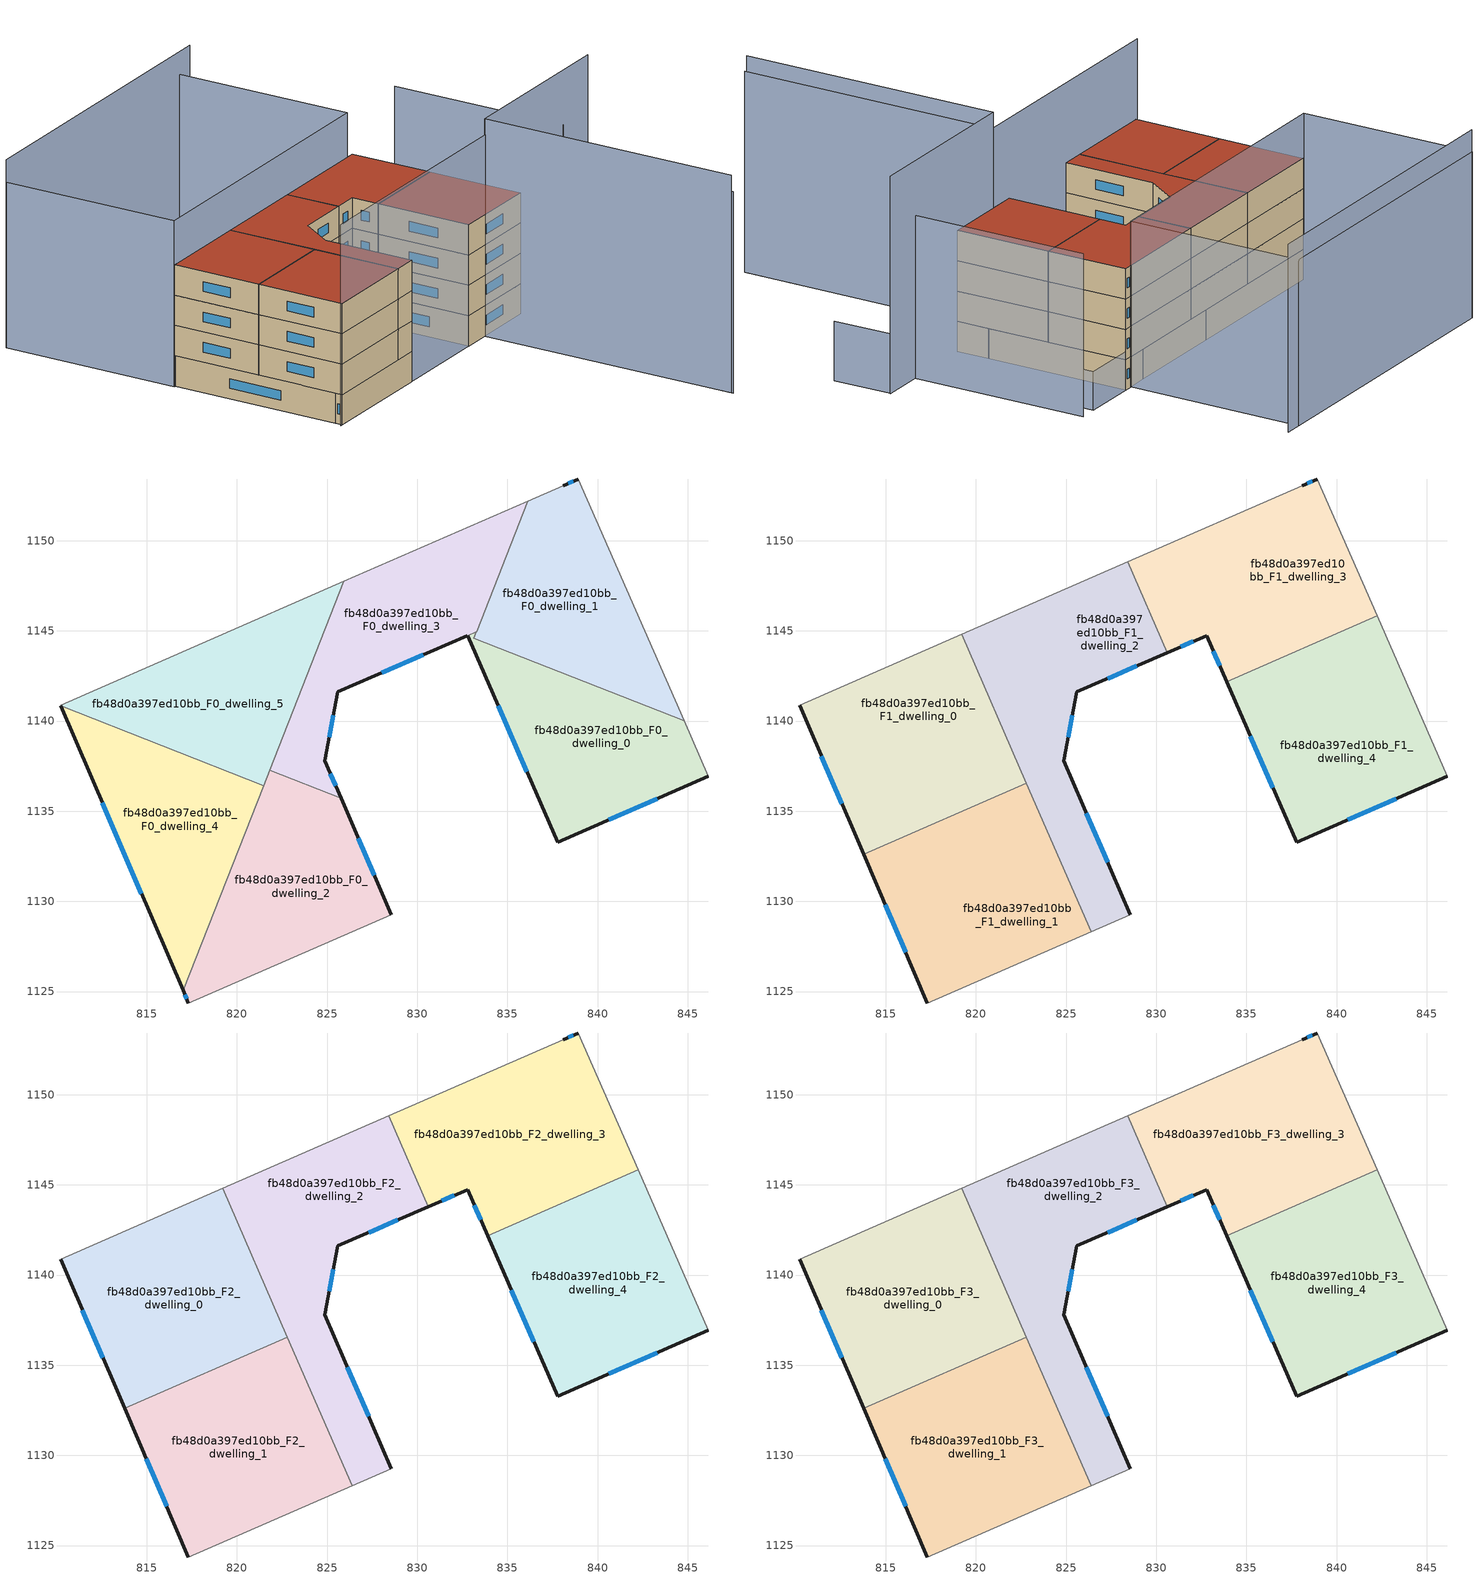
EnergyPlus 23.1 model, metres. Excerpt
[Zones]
fb48d0a397ed10bb_F0_dwelling_0
 floor ground (EU_floor_Construction): 844.8,1140.02 846.15,1136.93 837.78,1133.29 832.79,1144.74 833.28,1144.95 833.14,1144.6 z0
 wall outside (EU_wall_Construction): 832.79,1144.74 837.78,1133.29 846.15,1136.93 z0:3
 wall to fb48d0a397ed10bb_F0_dwelling_3 (EU_wall_Construction): 833.28,1144.95 832.79,1144.74 z0:3
 wall to fb48d0a397ed10bb_F0_dwelling_1 (EU_wall_Construction): 844.8,1140.02 833.14,1144.6 833.28,1144.95 z0:3
 wall adiabatic (EU_wall_Construction): 846.15,1136.93 844.8,1140.02 z0:3
 window (EU_Window_Construction): 840.63,1134.53 843.3,1135.69 / 834.49,1140.84 836.08,1137.18 z1.02:1.98
fb48d0a397ed10bb_F0_dwelling_1
 floor ground (EU_floor_Construction): 838.93,1153.42 844.8,1140.02 833.14,1144.6 836.13,1152.2 838.09,1153.06 z0
 wall outside (EU_wall_Construction): 838.93,1153.42 838.09,1153.06 z0:3
 wall adiabatic (EU_wall_Construction): 838.09,1153.06 836.13,1152.2 / 844.8,1140.02 838.93,1153.42 z0:3
 wall to fb48d0a397ed10bb_F0_dwelling_3 (EU_wall_Construction): 836.13,1152.2 833.28,1144.96 z0:3
 window (EU_Window_Construction): 838.65,1153.3 838.38,1153.18 z1.02:1.98
fb48d0a397ed10bb_F0_dwelling_2
 floor ground (EU_floor_Construction): 825.77,1135.71 828.54,1129.26 817.31,1124.36 817.01,1125.06 821.81,1137.26 z0
 wall outside (EU_wall_Construction): 828.54,1129.26 825.77,1135.71 / 817.01,1125.06 817.31,1124.36 z0:3
 wall to fb48d0a397ed10bb_F0_dwelling_3 (EU_wall_Construction): 825.77,1135.71 821.81,1137.26 z0:3
 wall adiabatic (EU_wall_Construction): 817.31,1124.36 828.54,1129.26 z0:3
 wall to fb48d0a397ed10bb_F0_dwelling_4 (EU_wall_Construction): 821.48,1136.42 817.01,1125.06 z0:3
 wall to fb48d0a397ed10bb_F0_dwelling_5 (EU_wall_Construction): 821.81,1137.26 821.48,1136.42 z0:3
 window (EU_Window_Construction): 827.6,1131.45 826.71,1133.51 / 817.11,1124.82 817.21,1124.6 z1.02:1.98
fb48d0a397ed10bb_F0_dwelling_3
 floor ground (EU_floor_Construction): 836.13,1152.2 833.28,1144.96 825.59,1141.61 824.88,1137.79 825.77,1135.71 821.81,1137.26 825.92,1147.74 z0
 wall outside (EU_wall_Construction): 825.77,1135.71 824.88,1137.79 825.59,1141.61 832.78,1144.74 z0:3
 wall adiabatic (EU_wall_Construction): 836.13,1152.2 825.92,1147.74 z0:3
 wall to fb48d0a397ed10bb_F0_dwelling_5 (EU_wall_Construction): 825.92,1147.74 821.81,1137.26 z0:3
 window (EU_Window_Construction): 825.47,1136.41 825.18,1137.08 / 828.04,1142.68 830.33,1143.67 / 825.12,1139.09 825.35,1140.31 z1.02:1.98
fb48d0a397ed10bb_F0_dwelling_4
 floor ground (EU_floor_Construction): 821.48,1136.42 817.01,1125.06 810.23,1140.84 z0
 wall outside (EU_wall_Construction): 810.23,1140.84 817.01,1125.06 z0:3
 wall to fb48d0a397ed10bb_F0_dwelling_5 (EU_wall_Construction): 821.48,1136.42 810.23,1140.84 z0:3
 window (EU_Window_Construction): 812.54,1135.47 814.7,1130.43 z1.02:1.98
fb48d0a397ed10bb_F0_dwelling_5
 floor ground (EU_floor_Construction): 825.92,1147.74 821.48,1136.42 810.23,1140.84 810.21,1140.88 z0
 wall adiabatic (EU_wall_Construction): 825.92,1147.74 810.21,1140.88 810.23,1140.84 z0:3
fb48d0a397ed10bb_F1_dwelling_0
 floor to fb48d0a397ed10bb_F0_dwelling_5 (EU_floor_Construction): 819.2,1144.8 822.13,1138.08 821.48,1136.42 810.23,1140.84 810.21,1140.88 z3
 floor to fb48d0a397ed10bb_F0_dwelling_4 (EU_floor_Construction): 821.48,1136.42 821.26,1135.87 813.77,1132.6 810.23,1140.84 z3
 floor to fb48d0a397ed10bb_F0_dwelling_3 (EU_floor_Construction): 822.13,1138.08 822.62,1136.94 821.81,1137.26 z3
 floor to fb48d0a397ed10bb_F0_dwelling_2 (EU_floor_Construction): 822.62,1136.94 822.8,1136.54 821.26,1135.87 821.81,1137.26 z3
 wall outside (EU_wall_Construction): 810.21,1140.88 813.77,1132.6 z3:6
 wall to fb48d0a397ed10bb_F1_dwelling_1 (EU_wall_Construction): 813.77,1132.6 822.8,1136.54 z3:6
 wall adiabatic (EU_wall_Construction): 819.2,1144.8 810.21,1140.88 z3:6
 wall to fb48d0a397ed10bb_F1_dwelling_2 (EU_wall_Construction): 822.8,1136.54 819.2,1144.8 z3:6
 window (EU_Window_Construction): 811.42,1138.06 812.56,1135.42 z4.02:4.98
fb48d0a397ed10bb_F1_dwelling_1
 floor to fb48d0a397ed10bb_F0_dwelling_2 (EU_floor_Construction): 822.8,1136.54 826.38,1128.32 817.31,1124.36 817.01,1125.06 821.26,1135.87 z3
 floor to fb48d0a397ed10bb_F0_dwelling_4 (EU_floor_Construction): 821.26,1135.87 817.01,1125.06 813.77,1132.6 z3
 wall outside (EU_wall_Construction): 813.77,1132.6 817.31,1124.36 z3:6
 wall adiabatic (EU_wall_Construction): 817.31,1124.36 826.38,1128.32 z3:6
 wall to fb48d0a397ed10bb_F1_dwelling_2 (EU_wall_Construction): 826.38,1128.32 822.8,1136.54 z3:6
 window (EU_Window_Construction): 814.97,1129.8 816.1,1127.17 z4.02:4.98
fb48d0a397ed10bb_F1_dwelling_2
 floor to fb48d0a397ed10bb_F0_dwelling_3 (EU_floor_Construction): 828.42,1148.83 830.61,1143.8 825.59,1141.61 824.88,1137.79 825.77,1135.71 822.62,1136.94 822.13,1138.08 825.92,1147.74 z3
 floor to fb48d0a397ed10bb_F0_dwelling_5 (EU_floor_Construction): 825.92,1147.74 822.13,1138.08 819.2,1144.8 z3
 floor to fb48d0a397ed10bb_F0_dwelling_2 (EU_floor_Construction): 825.77,1135.71 828.54,1129.26 826.38,1128.32 822.62,1136.94 z3
 wall outside (EU_wall_Construction): 828.54,1129.26 824.88,1137.79 825.59,1141.61 830.61,1143.8 z3:6
 wall adiabatic (EU_wall_Construction): 828.42,1148.83 819.2,1144.8 / 826.38,1128.32 828.54,1129.26 z3:6
 wall to fb48d0a397ed10bb_F1_dwelling_3 (EU_wall_Construction): 830.61,1143.8 828.42,1148.83 z3:6
 window (EU_Window_Construction): 827.3,1142.36 828.91,1143.05 / 825.12,1139.09 825.35,1140.31 / 827.3,1132.16 826.12,1134.88 z4.02:4.98
fb48d0a397ed10bb_F1_dwelling_3
 floor to fb48d0a397ed10bb_F0_dwelling_1 (EU_floor_Construction): 838.93,1153.42 842.26,1145.83 836.45,1143.3 833.14,1144.6 836.13,1152.2 838.09,1153.06 z3
 floor to fb48d0a397ed10bb_F0_dwelling_0 (EU_floor_Construction): 836.45,1143.3 833.9,1142.19 832.79,1144.74 833.28,1144.95 833.14,1144.6 z3
 floor to fb48d0a397ed10bb_F0_dwelling_3 (EU_floor_Construction): 836.13,1152.2 833.28,1144.95 830.61,1143.8 828.42,1148.83 z3
 wall outside (EU_wall_Construction): 838.93,1153.42 838.09,1153.06 / 830.61,1143.8 832.79,1144.74 833.9,1142.18 z3:6
 wall adiabatic (EU_wall_Construction): 838.09,1153.06 828.42,1148.83 / 842.26,1145.83 838.93,1153.42 z3:6
 wall to fb48d0a397ed10bb_F1_dwelling_4 (EU_wall_Construction): 833.9,1142.18 842.26,1145.83 z3:6
 window (EU_Window_Construction): 838.65,1153.3 838.38,1153.18 / 833.16,1143.87 833.52,1143.05 / 831.35,1144.12 832.05,1144.42 z4.02:4.98
fb48d0a397ed10bb_F1_dwelling_4
 floor to fb48d0a397ed10bb_F0_dwelling_0 (EU_floor_Construction): 844.8,1140.02 846.15,1136.93 837.78,1133.29 833.9,1142.19 836.45,1143.3 z3
 floor to fb48d0a397ed10bb_F0_dwelling_1 (EU_floor_Construction): 842.26,1145.83 844.8,1140.02 836.45,1143.3 z3
 wall outside (EU_wall_Construction): 833.9,1142.18 837.78,1133.29 846.15,1136.93 z3:6
 wall adiabatic (EU_wall_Construction): 846.15,1136.93 842.26,1145.83 z3:6
 window (EU_Window_Construction): 840.63,1134.53 843.3,1135.69 / 835.22,1139.16 836.46,1136.31 z4.02:4.98
fb48d0a397ed10bb_F2_dwelling_0
 floor to fb48d0a397ed10bb_F1_dwelling_0 (EU_floor_Construction): 819.2,1144.8 822.8,1136.54 813.77,1132.6 810.21,1140.88 z6
 wall outside (EU_wall_Construction): 810.21,1140.88 813.77,1132.6 z6:9
 wall to fb48d0a397ed10bb_F2_dwelling_1 (EU_wall_Construction): 813.77,1132.6 822.8,1136.54 z6:9
 wall adiabatic (EU_wall_Construction): 819.2,1144.8 810.21,1140.88 z6:9
 wall to fb48d0a397ed10bb_F2_dwelling_2 (EU_wall_Construction): 822.8,1136.54 819.2,1144.8 z6:9
 window (EU_Window_Construction): 811.42,1138.06 812.56,1135.42 z7.02:7.98
fb48d0a397ed10bb_F2_dwelling_1
 floor to fb48d0a397ed10bb_F1_dwelling_1 (EU_floor_Construction): 822.8,1136.54 826.38,1128.32 817.31,1124.36 813.77,1132.6 z6
 wall outside (EU_wall_Construction): 813.77,1132.6 817.31,1124.36 z6:9
 wall adiabatic (EU_wall_Construction): 817.31,1124.36 826.38,1128.32 z6:9
 wall to fb48d0a397ed10bb_F2_dwelling_2 (EU_wall_Construction): 826.38,1128.32 822.8,1136.54 z6:9
 window (EU_Window_Construction): 814.97,1129.8 816.1,1127.17 z7.02:7.98
fb48d0a397ed10bb_F2_dwelling_2
 floor to fb48d0a397ed10bb_F1_dwelling_2 (EU_floor_Construction): 828.42,1148.83 830.61,1143.8 825.59,1141.61 824.88,1137.79 828.54,1129.26 826.38,1128.32 819.2,1144.8 z6
 wall outside (EU_wall_Construction): 828.54,1129.26 824.88,1137.79 825.59,1141.61 830.61,1143.8 z6:9
 wall adiabatic (EU_wall_Construction): 828.42,1148.83 819.2,1144.8 / 826.38,1128.32 828.54,1129.26 z6:9
 wall to fb48d0a397ed10bb_F2_dwelling_3 (EU_wall_Construction): 830.61,1143.8 828.42,1148.83 z6:9
 window (EU_Window_Construction): 827.3,1142.36 828.91,1143.05 / 825.12,1139.09 825.35,1140.31 / 827.3,1132.16 826.12,1134.88 z7.02:7.98
fb48d0a397ed10bb_F2_dwelling_3
 floor to fb48d0a397ed10bb_F1_dwelling_3 (EU_floor_Construction): 838.93,1153.42 842.26,1145.83 833.9,1142.18 832.79,1144.74 830.61,1143.8 828.42,1148.83 838.09,1153.06 z6
 wall outside (EU_wall_Construction): 838.93,1153.42 838.09,1153.06 / 830.61,1143.8 832.79,1144.74 833.9,1142.18 z6:9
 wall adiabatic (EU_wall_Construction): 838.09,1153.06 828.42,1148.83 / 842.26,1145.83 838.93,1153.42 z6:9
 wall to fb48d0a397ed10bb_F2_dwelling_4 (EU_wall_Construction): 833.9,1142.18 842.26,1145.83 z6:9
 window (EU_Window_Construction): 838.65,1153.3 838.38,1153.18 / 833.16,1143.87 833.52,1143.05 / 831.35,1144.12 832.05,1144.42 z7.02:7.98
fb48d0a397ed10bb_F2_dwelling_4
 floor to fb48d0a397ed10bb_F1_dwelling_4 (EU_floor_Construction): 842.26,1145.83 846.15,1136.93 837.78,1133.29 833.9,1142.18 z6
 wall outside (EU_wall_Construction): 833.9,1142.18 837.78,1133.29 846.15,1136.93 z6:9
 wall adiabatic (EU_wall_Construction): 846.15,1136.93 842.26,1145.83 z6:9
 window (EU_Window_Construction): 840.63,1134.53 843.3,1135.69 / 835.22,1139.16 836.46,1136.31 z7.02:7.98
fb48d0a397ed10bb_F3_dwelling_0
 floor to fb48d0a397ed10bb_F2_dwelling_0 (EU_floor_Construction): 819.2,1144.8 822.8,1136.54 813.77,1132.6 810.21,1140.88 z9
 wall outside (EU_wall_Construction): 810.21,1140.88 813.77,1132.6 z9:12
 wall to fb48d0a397ed10bb_F3_dwelling_1 (EU_wall_Construction): 813.77,1132.6 822.8,1136.54 z9:12
 wall adiabatic (EU_wall_Construction): 819.2,1144.8 810.21,1140.88 z9:12
 wall to fb48d0a397ed10bb_F3_dwelling_2 (EU_wall_Construction): 822.8,1136.54 819.2,1144.8 z9:12
 window (EU_Window_Construction): 811.42,1138.06 812.56,1135.42 z10.02:10.98
 roof outside (EU_roof_Construction): 822.8,1136.54 819.2,1144.8 810.21,1140.88 813.77,1132.6 z12
fb48d0a397ed10bb_F3_dwelling_1
 floor to fb48d0a397ed10bb_F2_dwelling_1 (EU_floor_Construction): 822.8,1136.54 826.38,1128.32 817.31,1124.36 813.77,1132.6 z9
 wall outside (EU_wall_Construction): 813.77,1132.6 817.31,1124.36 z9:12
 wall adiabatic (EU_wall_Construction): 817.31,1124.36 826.38,1128.32 z9:12
 wall to fb48d0a397ed10bb_F3_dwelling_2 (EU_wall_Construction): 826.38,1128.32 822.8,1136.54 z9:12
 window (EU_Window_Construction): 814.97,1129.8 816.1,1127.17 z10.02:10.98
 roof outside (EU_roof_Construction): 826.38,1128.32 822.8,1136.54 813.77,1132.6 817.31,1124.36 z12
fb48d0a397ed10bb_F3_dwelling_2
 floor to fb48d0a397ed10bb_F2_dwelling_2 (EU_floor_Construction): 828.42,1148.83 830.61,1143.8 825.59,1141.61 824.88,1137.79 828.54,1129.26 826.38,1128.32 819.2,1144.8 z9
 wall outside (EU_wall_Construction): 828.54,1129.26 824.88,1137.79 825.59,1141.61 830.61,1143.8 z9:12
 wall adiabatic (EU_wall_Construction): 828.42,1148.83 819.2,1144.8 / 826.38,1128.32 828.54,1129.26 z9:12
 wall to fb48d0a397ed10bb_F3_dwelling_3 (EU_wall_Construction): 830.61,1143.8 828.42,1148.83 z9:12
 window (EU_Window_Construction): 827.3,1142.36 828.91,1143.05 / 825.12,1139.09 825.35,1140.31 / 827.3,1132.16 826.12,1134.88 z10.02:10.98
 roof outside (EU_roof_Construction): 828.54,1129.26 824.88,1137.79 825.59,1141.61 830.61,1143.8 828.42,1148.83 819.2,1144.8 826.38,1128.32 z12
fb48d0a397ed10bb_F3_dwelling_3
 floor to fb48d0a397ed10bb_F2_dwelling_3 (EU_floor_Construction): 838.93,1153.42 842.26,1145.83 833.9,1142.18 832.79,1144.74 830.61,1143.8 828.42,1148.83 838.09,1153.06 z9
 wall outside (EU_wall_Construction): 838.93,1153.42 838.09,1153.06 / 830.61,1143.8 832.79,1144.74 833.9,1142.18 z9:12
 wall adiabatic (EU_wall_Construction): 838.09,1153.06 828.42,1148.83 / 842.26,1145.83 838.93,1153.42 z9:12
 wall to fb48d0a397ed10bb_F3_dwelling_4 (EU_wall_Construction): 833.9,1142.18 842.26,1145.83 z9:12
 window (EU_Window_Construction): 838.65,1153.3 838.38,1153.18 / 833.16,1143.87 833.52,1143.05 / 831.35,1144.12 832.05,1144.42 z10.02:10.98
 roof outside (EU_roof_Construction): 842.26,1145.83 838.93,1153.42 838.09,1153.06 828.42,1148.83 830.61,1143.8 832.79,1144.74 833.9,1142.18 z12
fb48d0a397ed10bb_F3_dwelling_4
 floor to fb48d0a397ed10bb_F2_dwelling_4 (EU_floor_Construction): 842.26,1145.83 846.15,1136.93 837.78,1133.29 833.9,1142.18 z9
 wall outside (EU_wall_Construction): 833.9,1142.18 837.78,1133.29 846.15,1136.93 z9:12
 wall adiabatic (EU_wall_Construction): 846.15,1136.93 842.26,1145.83 z9:12
 window (EU_Window_Construction): 840.63,1134.53 843.3,1135.69 / 835.22,1139.16 836.46,1136.31 z10.02:10.98
 roof outside (EU_roof_Construction): 846.15,1136.93 842.26,1145.83 833.9,1142.18 837.78,1133.29 z12
shading: 817.11,1124.29 840.43,1134.42 / 840.43,1134.42 851.01,1110.05 z0:19.9; 850.91,1110.21 840.37,1134.43 / 840.37,1134.43 857.02,1141.67 z0:21.5; 859.41,1136.16 856.99,1141.66 z0:5.9; 846.15,1136.93 838.93,1153.42 / 838.93,1153.42 844.13,1155.7 / 844.13,1155.7 851.35,1139.2 / 851.35,1139.2 846.15,1136.93 z0:3.8; 853.02,1139.9 845.79,1156.42 z0:16.1; 838.1,1153.05 810.07,1140.82 / 810.07,1140.82 802.87,1157.32 / 802.87,1157.32 830.89,1169.55 / 830.89,1169.55 838.1,1153.05 z0:16.4; 832.61,1170.3 802.93,1157.35 z0:18.6
[Building]
EU S2 Campaign: North Axis=0; Terrain=City; Solar Distribution=FullExterior
[Site:Location]
Vienna: Latitude=48; Longitude=16.5; Time Zone=1; Elevation=183
[SizingPeriod:WeatherFileDays]
AnnualSizingPeriod: Begin Month=1; Begin Day of Month=1; End Month=12; End Day of Month=31; Day of Week for Start Day=Monday; Use Weather File Daylight Saving Period=No; Use Weather File Rain and Snow Indicators=No
[MATERIAL]
EU_InternalMass_Material: Roughness=MediumRough; Thickness=0.1; Conductivity=1; Density=1800; Specific Heat=900; Thermal Absorptance=0.9; Solar Absorptance=0.7; Visible Absorptance=0.7
[MATERIAL:NOMASS] Roughness=MediumRough; Thermal Absorptance=0.9; Solar Absorptance=0.7; Visible Absorptance=0.7
Name | Thermal Resistance
EU_wall_NoMass | 0.942466
EU_roof_NoMass | 0.551687
EU_floor_NoMass | 0.66527
[WINDOWMATERIAL:SIMPLEGLAZINGSYSTEM]
EU_Window_SimpleGlazing: UFactor=2.03367; Solar Heat Gain Coefficient=0.65; Visible Transmittance=0.65
[CONSTRUCTION]
EU_wall_Construction: EU_wall_NoMass
EU_roof_Construction: EU_roof_NoMass
EU_floor_Construction: EU_floor_NoMass
EU_Window_Construction: EU_Window_SimpleGlazing
EU_InternalMass_Construction: EU_InternalMass_Material
[ZONE] Type=1; Multiplier=1; Ceiling Height=autocalculate; Floor Area=autocalculate; Part of Total Floor Area=Yes
Name | Volume
fb48d0a397ed10bb_F0_dwelling_0 | 217.3125
fb48d0a397ed10bb_F1_dwelling_0; fb48d0a397ed10bb_F2_dwelling_0; fb48d0a397ed10bb_F3_dwelling_0 | 265.671
fb48d0a397ed10bb_F0_dwelling_1 | 220.619
fb48d0a397ed10bb_F1_dwelling_1; fb48d0a397ed10bb_F2_dwelling_1; fb48d0a397ed10bb_F3_dwelling_1 | 265.657
fb48d0a397ed10bb_F0_dwelling_2 | 226.714
fb48d0a397ed10bb_F1_dwelling_2; fb48d0a397ed10bb_F2_dwelling_2; fb48d0a397ed10bb_F3_dwelling_2 | 265.673
fb48d0a397ed10bb_F0_dwelling_3 | 220.891
fb48d0a397ed10bb_F1_dwelling_3; fb48d0a397ed10bb_F2_dwelling_3; fb48d0a397ed10bb_F3_dwelling_3 | 265.666
fb48d0a397ed10bb_F0_dwelling_4 | 221.405
fb48d0a397ed10bb_F1_dwelling_4; fb48d0a397ed10bb_F2_dwelling_4; fb48d0a397ed10bb_F3_dwelling_4 | 265.685
fb48d0a397ed10bb_F0_dwelling_5 | 221.38
[INTERNALMASS] Construction=EU_InternalMass_Construction
Name | Zone or ZoneList | Surface Area
fb48d0a397ed10bb_F0_dwelling_0_EU_InternalMass | fb48d0a397ed10bb_F0_dwelling_0 | 72.4373
fb48d0a397ed10bb_F0_dwelling_1_EU_InternalMass | fb48d0a397ed10bb_F0_dwelling_1 | 73.5396
fb48d0a397ed10bb_F0_dwelling_2_EU_InternalMass | fb48d0a397ed10bb_F0_dwelling_2 | 75.5722
fb48d0a397ed10bb_F0_dwelling_3_EU_InternalMass | fb48d0a397ed10bb_F0_dwelling_3 | 73.6462
fb48d0a397ed10bb_F0_dwelling_4_EU_InternalMass | fb48d0a397ed10bb_F0_dwelling_4 | 73.8013
fb48d0a397ed10bb_F0_dwelling_5_EU_InternalMass | fb48d0a397ed10bb_F0_dwelling_5 | 73.7932
fb48d0a397ed10bb_F1_dwelling_0_EU_InternalMass | fb48d0a397ed10bb_F1_dwelling_0 | 88.5577
fb48d0a397ed10bb_F1_dwelling_1_EU_InternalMass | fb48d0a397ed10bb_F1_dwelling_1 | 88.5506
fb48d0a397ed10bb_F1_dwelling_2_EU_InternalMass | fb48d0a397ed10bb_F1_dwelling_2 | 88.5577
fb48d0a397ed10bb_F1_dwelling_3_EU_InternalMass | fb48d0a397ed10bb_F1_dwelling_3 | 88.5575
fb48d0a397ed10bb_F1_dwelling_4_EU_InternalMass | fb48d0a397ed10bb_F1_dwelling_4 | 88.562
fb48d0a397ed10bb_F2_dwelling_0_EU_InternalMass | fb48d0a397ed10bb_F2_dwelling_0 | 88.5577
fb48d0a397ed10bb_F2_dwelling_1_EU_InternalMass | fb48d0a397ed10bb_F2_dwelling_1 | 88.5506
fb48d0a397ed10bb_F2_dwelling_2_EU_InternalMass | fb48d0a397ed10bb_F2_dwelling_2 | 88.5577
fb48d0a397ed10bb_F2_dwelling_3_EU_InternalMass | fb48d0a397ed10bb_F2_dwelling_3 | 88.5575
fb48d0a397ed10bb_F2_dwelling_4_EU_InternalMass | fb48d0a397ed10bb_F2_dwelling_4 | 88.562
fb48d0a397ed10bb_F3_dwelling_0_EU_InternalMass | fb48d0a397ed10bb_F3_dwelling_0 | 88.5577
fb48d0a397ed10bb_F3_dwelling_1_EU_InternalMass | fb48d0a397ed10bb_F3_dwelling_1 | 88.5506
fb48d0a397ed10bb_F3_dwelling_2_EU_InternalMass | fb48d0a397ed10bb_F3_dwelling_2 | 88.5577
fb48d0a397ed10bb_F3_dwelling_3_EU_InternalMass | fb48d0a397ed10bb_F3_dwelling_3 | 88.5575
fb48d0a397ed10bb_F3_dwelling_4_EU_InternalMass | fb48d0a397ed10bb_F3_dwelling_4 | 88.562
[OTHEREQUIPMENT] Fuel Type=Electricity; Design Level Calculation Method=Watts/Area; Power per Zone Floor Area=1; Fraction Latent=0; Fraction Radiant=0; Fraction Lost=0; Carbon Dioxide Generation Rate=0; EndUse Subcategory=EU_Step8_InternalGains
Name | Zone or ZoneList or Space or SpaceList | Schedule
EU_Step8_InternalGain_fb48d0a397ed10bb_F0_dwelling_0_f000 | fb48d0a397ed10bb_F0_dwelling_0 | EU_Step8_GainSchedule_fb48d0a397ed10bb_F0_dwelling_0_f000
EU_Step8_InternalGain_fb48d0a397ed10bb_F0_dwelling_1_f000 | fb48d0a397ed10bb_F0_dwelling_1 | EU_Step8_GainSchedule_fb48d0a397ed10bb_F0_dwelling_1_f000
EU_Step8_InternalGain_fb48d0a397ed10bb_F0_dwelling_2_f000 | fb48d0a397ed10bb_F0_dwelling_2 | EU_Step8_GainSchedule_fb48d0a397ed10bb_F0_dwelling_2_f000
EU_Step8_InternalGain_fb48d0a397ed10bb_F0_dwelling_3_f000 | fb48d0a397ed10bb_F0_dwelling_3 | EU_Step8_GainSchedule_fb48d0a397ed10bb_F0_dwelling_3_f000
EU_Step8_InternalGain_fb48d0a397ed10bb_F0_dwelling_4_f000 | fb48d0a397ed10bb_F0_dwelling_4 | EU_Step8_GainSchedule_fb48d0a397ed10bb_F0_dwelling_4_f000
EU_Step8_InternalGain_fb48d0a397ed10bb_F0_dwelling_5_f000 | fb48d0a397ed10bb_F0_dwelling_5 | EU_Step8_GainSchedule_fb48d0a397ed10bb_F0_dwelling_5_f000
EU_Step8_InternalGain_fb48d0a397ed10bb_F1_dwelling_0_f000 | fb48d0a397ed10bb_F1_dwelling_0 | EU_Step8_GainSchedule_fb48d0a397ed10bb_F1_dwelling_0_f000
EU_Step8_InternalGain_fb48d0a397ed10bb_F1_dwelling_1_f000 | fb48d0a397ed10bb_F1_dwelling_1 | EU_Step8_GainSchedule_fb48d0a397ed10bb_F1_dwelling_1_f000
EU_Step8_InternalGain_fb48d0a397ed10bb_F1_dwelling_2_f000 | fb48d0a397ed10bb_F1_dwelling_2 | EU_Step8_GainSchedule_fb48d0a397ed10bb_F1_dwelling_2_f000
EU_Step8_InternalGain_fb48d0a397ed10bb_F1_dwelling_3_f000 | fb48d0a397ed10bb_F1_dwelling_3 | EU_Step8_GainSchedule_fb48d0a397ed10bb_F1_dwelling_3_f000
EU_Step8_InternalGain_fb48d0a397ed10bb_F1_dwelling_4_f000 | fb48d0a397ed10bb_F1_dwelling_4 | EU_Step8_GainSchedule_fb48d0a397ed10bb_F1_dwelling_4_f000
EU_Step8_InternalGain_fb48d0a397ed10bb_F2_dwelling_0_f000 | fb48d0a397ed10bb_F2_dwelling_0 | EU_Step8_GainSchedule_fb48d0a397ed10bb_F2_dwelling_0_f000
EU_Step8_InternalGain_fb48d0a397ed10bb_F2_dwelling_1_f000 | fb48d0a397ed10bb_F2_dwelling_1 | EU_Step8_GainSchedule_fb48d0a397ed10bb_F2_dwelling_1_f000
EU_Step8_InternalGain_fb48d0a397ed10bb_F2_dwelling_2_f000 | fb48d0a397ed10bb_F2_dwelling_2 | EU_Step8_GainSchedule_fb48d0a397ed10bb_F2_dwelling_2_f000
EU_Step8_InternalGain_fb48d0a397ed10bb_F2_dwelling_3_f000 | fb48d0a397ed10bb_F2_dwelling_3 | EU_Step8_GainSchedule_fb48d0a397ed10bb_F2_dwelling_3_f000
EU_Step8_InternalGain_fb48d0a397ed10bb_F2_dwelling_4_f000 | fb48d0a397ed10bb_F2_dwelling_4 | EU_Step8_GainSchedule_fb48d0a397ed10bb_F2_dwelling_4_f000
EU_Step8_InternalGain_fb48d0a397ed10bb_F3_dwelling_0_f000 | fb48d0a397ed10bb_F3_dwelling_0 | EU_Step8_GainSchedule_fb48d0a397ed10bb_F3_dwelling_0_f000
EU_Step8_InternalGain_fb48d0a397ed10bb_F3_dwelling_1_f000 | fb48d0a397ed10bb_F3_dwelling_1 | EU_Step8_GainSchedule_fb48d0a397ed10bb_F3_dwelling_1_f000
EU_Step8_InternalGain_fb48d0a397ed10bb_F3_dwelling_2_f000 | fb48d0a397ed10bb_F3_dwelling_2 | EU_Step8_GainSchedule_fb48d0a397ed10bb_F3_dwelling_2_f000
EU_Step8_InternalGain_fb48d0a397ed10bb_F3_dwelling_3_f000 | fb48d0a397ed10bb_F3_dwelling_3 | EU_Step8_GainSchedule_fb48d0a397ed10bb_F3_dwelling_3_f000
EU_Step8_InternalGain_fb48d0a397ed10bb_F3_dwelling_4_f000 | fb48d0a397ed10bb_F3_dwelling_4 | EU_Step8_GainSchedule_fb48d0a397ed10bb_F3_dwelling_4_f000
[ZONEVENTILATION:DESIGNFLOWRATE] Schedule=EU_AlwaysOn; Design Flow Rate Calculation Method=AirChanges/Hour; Air Changes per Hour=0.530523; Ventilation Type=Natural; Fan Pressure Rise=0; Fan Total Efficiency=1; Constant Term Coefficient=1; Temperature Term Coefficient=0; Velocity Term Coefficient=0; Velocity Squared Term Coefficient=0; Minimum Indoor Temperature=-100; Maximum Indoor Temperature=100; Delta Temperature=-100; Minimum Outdoor Temperature=-100; Maximum Outdoor Temperature=100; Maximum Wind Speed=40
Name | Zone or ZoneList or Space or SpaceList
EU_ConstantAir_fb48d0a397ed10bb_F0_dwelling_0 | fb48d0a397ed10bb_F0_dwelling_0
EU_ConstantAir_fb48d0a397ed10bb_F0_dwelling_1 | fb48d0a397ed10bb_F0_dwelling_1
EU_ConstantAir_fb48d0a397ed10bb_F0_dwelling_2 | fb48d0a397ed10bb_F0_dwelling_2
EU_ConstantAir_fb48d0a397ed10bb_F0_dwelling_3 | fb48d0a397ed10bb_F0_dwelling_3
EU_ConstantAir_fb48d0a397ed10bb_F0_dwelling_4 | fb48d0a397ed10bb_F0_dwelling_4
EU_ConstantAir_fb48d0a397ed10bb_F0_dwelling_5 | fb48d0a397ed10bb_F0_dwelling_5
EU_ConstantAir_fb48d0a397ed10bb_F1_dwelling_0 | fb48d0a397ed10bb_F1_dwelling_0
EU_ConstantAir_fb48d0a397ed10bb_F1_dwelling_1 | fb48d0a397ed10bb_F1_dwelling_1
EU_ConstantAir_fb48d0a397ed10bb_F1_dwelling_2 | fb48d0a397ed10bb_F1_dwelling_2
EU_ConstantAir_fb48d0a397ed10bb_F1_dwelling_3 | fb48d0a397ed10bb_F1_dwelling_3
EU_ConstantAir_fb48d0a397ed10bb_F1_dwelling_4 | fb48d0a397ed10bb_F1_dwelling_4
EU_ConstantAir_fb48d0a397ed10bb_F2_dwelling_0 | fb48d0a397ed10bb_F2_dwelling_0
EU_ConstantAir_fb48d0a397ed10bb_F2_dwelling_1 | fb48d0a397ed10bb_F2_dwelling_1
EU_ConstantAir_fb48d0a397ed10bb_F2_dwelling_2 | fb48d0a397ed10bb_F2_dwelling_2
EU_ConstantAir_fb48d0a397ed10bb_F2_dwelling_3 | fb48d0a397ed10bb_F2_dwelling_3
EU_ConstantAir_fb48d0a397ed10bb_F2_dwelling_4 | fb48d0a397ed10bb_F2_dwelling_4
EU_ConstantAir_fb48d0a397ed10bb_F3_dwelling_0 | fb48d0a397ed10bb_F3_dwelling_0
EU_ConstantAir_fb48d0a397ed10bb_F3_dwelling_1 | fb48d0a397ed10bb_F3_dwelling_1
EU_ConstantAir_fb48d0a397ed10bb_F3_dwelling_2 | fb48d0a397ed10bb_F3_dwelling_2
EU_ConstantAir_fb48d0a397ed10bb_F3_dwelling_3 | fb48d0a397ed10bb_F3_dwelling_3
EU_ConstantAir_fb48d0a397ed10bb_F3_dwelling_4 | fb48d0a397ed10bb_F3_dwelling_4
[HVACTEMPLATE:THERMOSTAT] Constant Heating Setpoint=20; Constant Cooling Setpoint=50
EU_HeatOnly_fb48d0a397ed10bb_F0_dwelling_0; EU_HeatOnly_fb48d0a397ed10bb_F0_dwelling_1; EU_HeatOnly_fb48d0a397ed10bb_F0_dwelling_2; EU_HeatOnly_fb48d0a397ed10bb_F0_dwelling_3; EU_HeatOnly_fb48d0a397ed10bb_F0_dwelling_4; EU_HeatOnly_fb48d0a397ed10bb_F0_dwelling_5; EU_HeatOnly_fb48d0a397ed10bb_F1_dwelling_0; EU_HeatOnly_fb48d0a397ed10bb_F1_dwelling_1; EU_HeatOnly_fb48d0a397ed10bb_F1_dwelling_2; EU_HeatOnly_fb48d0a397ed10bb_F1_dwelling_3; EU_HeatOnly_fb48d0a397ed10bb_F1_dwelling_4; EU_HeatOnly_fb48d0a397ed10bb_F2_dwelling_0; EU_HeatOnly_fb48d0a397ed10bb_F2_dwelling_1; EU_HeatOnly_fb48d0a397ed10bb_F2_dwelling_2; EU_HeatOnly_fb48d0a397ed10bb_F2_dwelling_3; EU_HeatOnly_fb48d0a397ed10bb_F2_dwelling_4; EU_HeatOnly_fb48d0a397ed10bb_F3_dwelling_0; EU_HeatOnly_fb48d0a397ed10bb_F3_dwelling_1; EU_HeatOnly_fb48d0a397ed10bb_F3_dwelling_2; EU_HeatOnly_fb48d0a397ed10bb_F3_dwelling_3; EU_HeatOnly_fb48d0a397ed10bb_F3_dwelling_4
[HVACTEMPLATE:ZONE:IDEALLOADSAIRSYSTEM] System Availability Schedule=EU_AlwaysOn; Maximum Heating Supply Air Temperature=50; Minimum Cooling Supply Air Temperature=13; Maximum Heating Supply Air Humidity Ratio=0.0156; Minimum Cooling Supply Air Humidity Ratio=0.0077; Heating Limit=NoLimit; Cooling Limit=NoLimit; Heating Availability Schedule=EU_AlwaysOn; Cooling Availability Schedule=EU_CoolingOff; Dehumidification Control Type=ConstantSensibleHeatRatio; Cooling Sensible Heat Ratio=0.7; Dehumidification Setpoint=60; Humidification Control Type=None; Humidification Setpoint=30; Outdoor Air Method=None; Outdoor Air Flow Rate per Person=0.00944; Outdoor Air Flow Rate per Zone Floor Area=0; Outdoor Air Flow Rate per Zone=0; Demand Controlled Ventilation Type=None; Outdoor Air Economizer Type=NoEconomizer; Heat Recovery Type=None; Sensible Heat Recovery Effectiveness=0.7; Latent Heat Recovery Effectiveness=0.65
Name | Template Thermostat
fb48d0a397ed10bb_F0_dwelling_0 | EU_HeatOnly_fb48d0a397ed10bb_F0_dwelling_0
fb48d0a397ed10bb_F0_dwelling_1 | EU_HeatOnly_fb48d0a397ed10bb_F0_dwelling_1
fb48d0a397ed10bb_F0_dwelling_2 | EU_HeatOnly_fb48d0a397ed10bb_F0_dwelling_2
fb48d0a397ed10bb_F0_dwelling_3 | EU_HeatOnly_fb48d0a397ed10bb_F0_dwelling_3
fb48d0a397ed10bb_F0_dwelling_4 | EU_HeatOnly_fb48d0a397ed10bb_F0_dwelling_4
fb48d0a397ed10bb_F0_dwelling_5 | EU_HeatOnly_fb48d0a397ed10bb_F0_dwelling_5
fb48d0a397ed10bb_F1_dwelling_0 | EU_HeatOnly_fb48d0a397ed10bb_F1_dwelling_0
fb48d0a397ed10bb_F1_dwelling_1 | EU_HeatOnly_fb48d0a397ed10bb_F1_dwelling_1
fb48d0a397ed10bb_F1_dwelling_2 | EU_HeatOnly_fb48d0a397ed10bb_F1_dwelling_2
fb48d0a397ed10bb_F1_dwelling_3 | EU_HeatOnly_fb48d0a397ed10bb_F1_dwelling_3
fb48d0a397ed10bb_F1_dwelling_4 | EU_HeatOnly_fb48d0a397ed10bb_F1_dwelling_4
fb48d0a397ed10bb_F2_dwelling_0 | EU_HeatOnly_fb48d0a397ed10bb_F2_dwelling_0
fb48d0a397ed10bb_F2_dwelling_1 | EU_HeatOnly_fb48d0a397ed10bb_F2_dwelling_1
fb48d0a397ed10bb_F2_dwelling_2 | EU_HeatOnly_fb48d0a397ed10bb_F2_dwelling_2
fb48d0a397ed10bb_F2_dwelling_3 | EU_HeatOnly_fb48d0a397ed10bb_F2_dwelling_3
fb48d0a397ed10bb_F2_dwelling_4 | EU_HeatOnly_fb48d0a397ed10bb_F2_dwelling_4
fb48d0a397ed10bb_F3_dwelling_0 | EU_HeatOnly_fb48d0a397ed10bb_F3_dwelling_0
fb48d0a397ed10bb_F3_dwelling_1 | EU_HeatOnly_fb48d0a397ed10bb_F3_dwelling_1
fb48d0a397ed10bb_F3_dwelling_2 | EU_HeatOnly_fb48d0a397ed10bb_F3_dwelling_2
fb48d0a397ed10bb_F3_dwelling_3 | EU_HeatOnly_fb48d0a397ed10bb_F3_dwelling_3
fb48d0a397ed10bb_F3_dwelling_4 | EU_HeatOnly_fb48d0a397ed10bb_F3_dwelling_4
[SIZING:ZONE] Zone Cooling Design Supply Air Temperature Input Method=SupplyAirTemperature; Zone Cooling Design Supply Air Temperature=13; Zone Heating Design Supply Air Temperature Input Method=SupplyAirTemperature; Zone Heating Design Supply Air Temperature=50; Zone Cooling Design Supply Air Humidity Ratio=0.008; Zone Heating Design Supply Air Humidity Ratio=0.008; Cooling Design Air Flow Method=DesignDay; Cooling Design Air Flow Rate=0; Cooling Minimum Air Flow per Zone Floor Area=0.000762; Cooling Minimum Air Flow=0; Cooling Minimum Air Flow Fraction=0.2; Heating Design Air Flow Method=DesignDay; Heating Design Air Flow Rate=0; Heating Maximum Air Flow per Zone Floor Area=0.002032; Heating Maximum Air Flow=0.141576; Heating Maximum Air Flow Fraction=0.3; Account for Dedicated Outdoor Air System=No; Dedicated Outdoor Air System Control Strategy=NeutralSupplyAir; Dedicated Outdoor Air Low Setpoint Temperature for Design=autosize; Dedicated Outdoor Air High Setpoint Temperature for Design=autosize; Zone Load Sizing Method=Sensible Load Only No Latent Load; Zone Latent Cooling Design Supply Air Humidity Ratio Input Method=HumidityRatioDifference; Zone Cooling Design Supply Air Humidity Ratio Difference=0.005; Zone Latent Heating Design Supply Air Humidity Ratio Input Method=HumidityRatioDifference; Zone Humidification Design Supply Air Humidity Ratio Difference=0.005
fb48d0a397ed10bb_F0_dwelling_0; fb48d0a397ed10bb_F0_dwelling_1; fb48d0a397ed10bb_F0_dwelling_2; fb48d0a397ed10bb_F0_dwelling_3; fb48d0a397ed10bb_F0_dwelling_4; fb48d0a397ed10bb_F0_dwelling_5; fb48d0a397ed10bb_F1_dwelling_0; fb48d0a397ed10bb_F1_dwelling_1; fb48d0a397ed10bb_F1_dwelling_2; fb48d0a397ed10bb_F1_dwelling_3; fb48d0a397ed10bb_F1_dwelling_4; fb48d0a397ed10bb_F2_dwelling_0; fb48d0a397ed10bb_F2_dwelling_1; fb48d0a397ed10bb_F2_dwelling_2; fb48d0a397ed10bb_F2_dwelling_3; fb48d0a397ed10bb_F2_dwelling_4; fb48d0a397ed10bb_F3_dwelling_0; fb48d0a397ed10bb_F3_dwelling_1; fb48d0a397ed10bb_F3_dwelling_2; fb48d0a397ed10bb_F3_dwelling_3; fb48d0a397ed10bb_F3_dwelling_4
[SCHEDULE:CONSTANT]
Name | Hourly Value
EU_AlwaysOn | 1
EU_CoolingOff | 0
[SCHEDULE:FILE] Column Number=1; Rows to Skip at Top=0; Number of Hours of Data=8760; Column Separator=Comma; Interpolate to Timestep=No; Minutes per Item=60; Adjust Schedule for Daylight Savings=Yes
Name | File
EU_Step8_GainSchedule_fb48d0a397ed10bb_F0_dwelling_0_f000 | ../../schedules/fb48d0a397ed10bb/fb48d0a397ed10bb_F0_dwelling_0_f000_gain.csv
EU_Step8_GainSchedule_fb48d0a397ed10bb_F0_dwelling_1_f000 | ../../schedules/fb48d0a397ed10bb/fb48d0a397ed10bb_F0_dwelling_1_f000_gain.csv
EU_Step8_GainSchedule_fb48d0a397ed10bb_F0_dwelling_2_f000 | ../../schedules/fb48d0a397ed10bb/fb48d0a397ed10bb_F0_dwelling_2_f000_gain.csv
EU_Step8_GainSchedule_fb48d0a397ed10bb_F0_dwelling_3_f000 | ../../schedules/fb48d0a397ed10bb/fb48d0a397ed10bb_F0_dwelling_3_f000_gain.csv
EU_Step8_GainSchedule_fb48d0a397ed10bb_F0_dwelling_4_f000 | ../../schedules/fb48d0a397ed10bb/fb48d0a397ed10bb_F0_dwelling_4_f000_gain.csv
EU_Step8_GainSchedule_fb48d0a397ed10bb_F0_dwelling_5_f000 | ../../schedules/fb48d0a397ed10bb/fb48d0a397ed10bb_F0_dwelling_5_f000_gain.csv
EU_Step8_GainSchedule_fb48d0a397ed10bb_F1_dwelling_0_f000 | ../../schedules/fb48d0a397ed10bb/fb48d0a397ed10bb_F1_dwelling_0_f000_gain.csv
EU_Step8_GainSchedule_fb48d0a397ed10bb_F1_dwelling_1_f000 | ../../schedules/fb48d0a397ed10bb/fb48d0a397ed10bb_F1_dwelling_1_f000_gain.csv
EU_Step8_GainSchedule_fb48d0a397ed10bb_F1_dwelling_2_f000 | ../../schedules/fb48d0a397ed10bb/fb48d0a397ed10bb_F1_dwelling_2_f000_gain.csv
EU_Step8_GainSchedule_fb48d0a397ed10bb_F1_dwelling_3_f000 | ../../schedules/fb48d0a397ed10bb/fb48d0a397ed10bb_F1_dwelling_3_f000_gain.csv
EU_Step8_GainSchedule_fb48d0a397ed10bb_F1_dwelling_4_f000 | ../../schedules/fb48d0a397ed10bb/fb48d0a397ed10bb_F1_dwelling_4_f000_gain.csv
EU_Step8_GainSchedule_fb48d0a397ed10bb_F2_dwelling_0_f000 | ../../schedules/fb48d0a397ed10bb/fb48d0a397ed10bb_F2_dwelling_0_f000_gain.csv
EU_Step8_GainSchedule_fb48d0a397ed10bb_F2_dwelling_1_f000 | ../../schedules/fb48d0a397ed10bb/fb48d0a397ed10bb_F2_dwelling_1_f000_gain.csv
EU_Step8_GainSchedule_fb48d0a397ed10bb_F2_dwelling_2_f000 | ../../schedules/fb48d0a397ed10bb/fb48d0a397ed10bb_F2_dwelling_2_f000_gain.csv
EU_Step8_GainSchedule_fb48d0a397ed10bb_F2_dwelling_3_f000 | ../../schedules/fb48d0a397ed10bb/fb48d0a397ed10bb_F2_dwelling_3_f000_gain.csv
EU_Step8_GainSchedule_fb48d0a397ed10bb_F2_dwelling_4_f000 | ../../schedules/fb48d0a397ed10bb/fb48d0a397ed10bb_F2_dwelling_4_f000_gain.csv
EU_Step8_GainSchedule_fb48d0a397ed10bb_F3_dwelling_0_f000 | ../../schedules/fb48d0a397ed10bb/fb48d0a397ed10bb_F3_dwelling_0_f000_gain.csv
EU_Step8_GainSchedule_fb48d0a397ed10bb_F3_dwelling_1_f000 | ../../schedules/fb48d0a397ed10bb/fb48d0a397ed10bb_F3_dwelling_1_f000_gain.csv
EU_Step8_GainSchedule_fb48d0a397ed10bb_F3_dwelling_2_f000 | ../../schedules/fb48d0a397ed10bb/fb48d0a397ed10bb_F3_dwelling_2_f000_gain.csv
EU_Step8_GainSchedule_fb48d0a397ed10bb_F3_dwelling_3_f000 | ../../schedules/fb48d0a397ed10bb/fb48d0a397ed10bb_F3_dwelling_3_f000_gain.csv
EU_Step8_GainSchedule_fb48d0a397ed10bb_F3_dwelling_4_f000 | ../../schedules/fb48d0a397ed10bb/fb48d0a397ed10bb_F3_dwelling_4_f000_gain.csv
